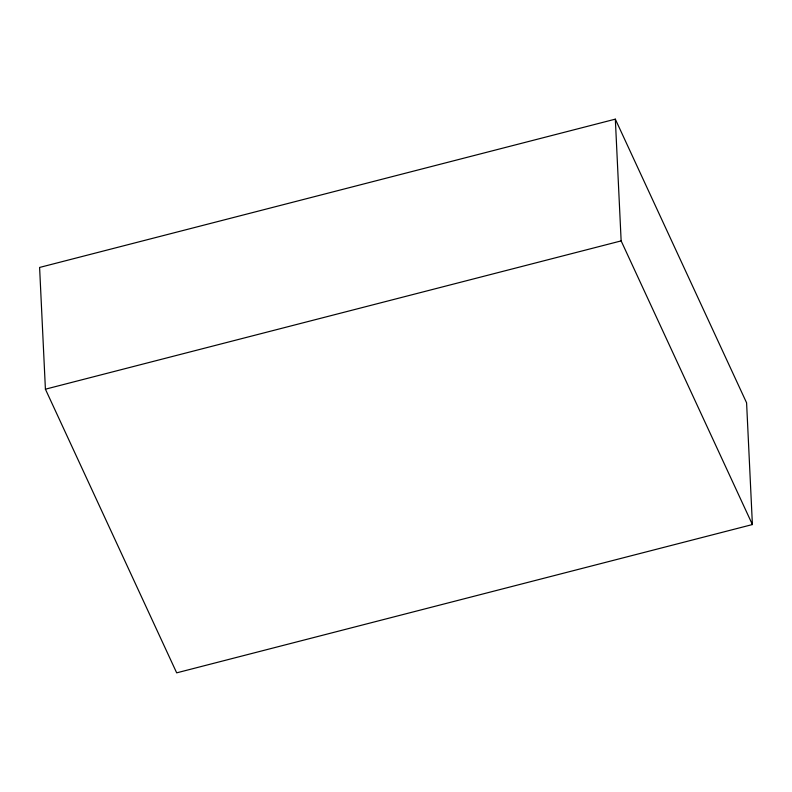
<?xml version="1.0" encoding="UTF-8"?>
<svg xmlns="http://www.w3.org/2000/svg" width="792" height="792" viewBox="0 0 792 792"><rect width="100%" height="100%" fill="white"/><g stroke="black" fill="none" stroke-linecap="round" stroke-linejoin="round"><path stroke-width="1.19" d="M615.325 119.156L39.6 267.448L45.411 389.189L176.675 672.844L752.4 524.552L746.589 402.811L615.325 119.156L621.146 240.897L752.4 524.552M45.411 389.189L621.146 240.897"/></g></svg>
